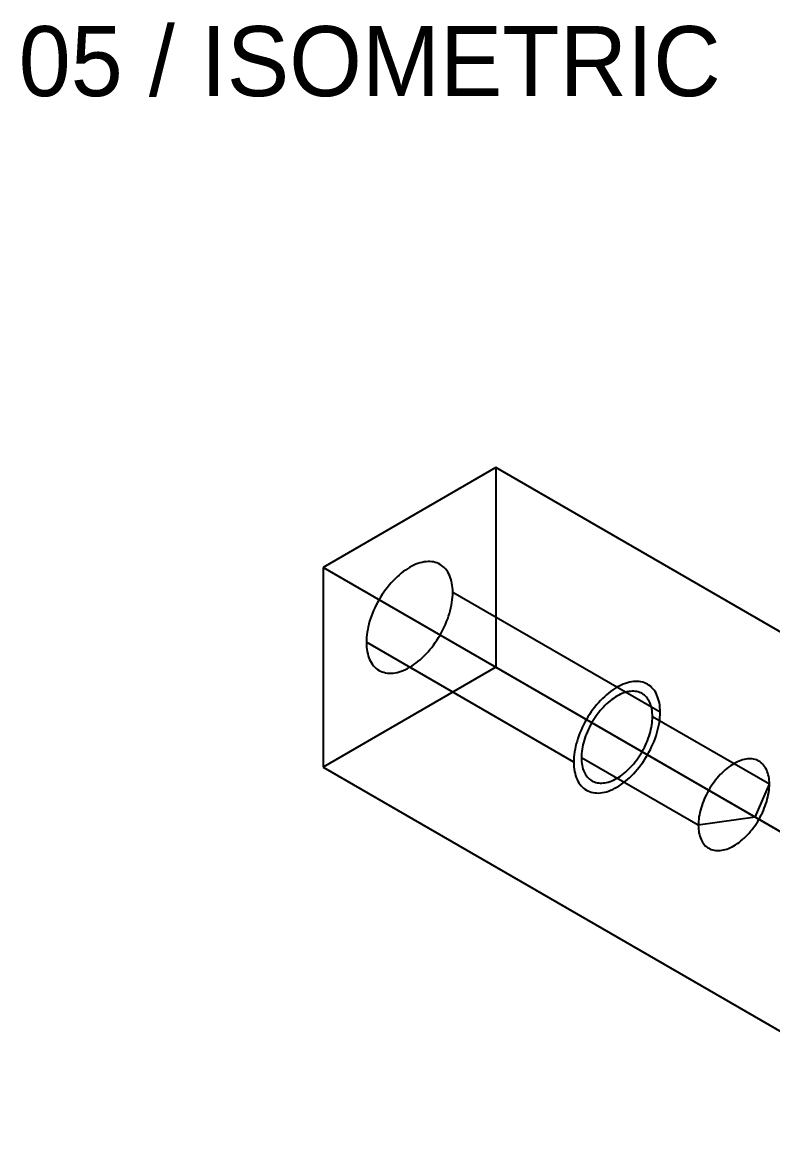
# Model space of a CAD drawing. Header units: inches. Extents: x 0.5 to 33.5, y 0.5 to 21.5.
# Drawn here: x 27.263 to 29.943, y 10.615 to 14.611 of the extents above; entities that cross this region are included whole.
import ezdxf

# ---------------------------------------------------------------- set-up
doc = ezdxf.new("R2010")
doc.units = ezdxf.units.IN
doc.header["$MEASUREMENT"] = 0

msp = doc.modelspace()

# ---------------------------------------------------------------- linework, layer by layer
at = {"layer": 'OUTLINE'}
for p, q in [((28.9551, 13.0214), (28.3377, 12.6649)), ((28.9551, 13.0214), (28.9551, 12.3085)), ((30.6529, 12.0411), (28.9551, 13.0214)), ((28.3377, 12.6649), (28.3377, 11.952)), ((30.0355, 11.6847), (28.3377, 12.6649)), ((28.6464, 12.6649), (28.6389, 12.6603)), ((28.654, 12.6691), (28.6464, 12.6649)), ((28.6616, 12.6728), (28.654, 12.6691)), ((28.6691, 12.6761), (28.6616, 12.6728)), ((28.6765, 12.6789), (28.6691, 12.6761)), ((28.6839, 12.6812), (28.6765, 12.6789)), ((28.6912, 12.6831), (28.6839, 12.6812)), ((28.6984, 12.6845), (28.6912, 12.6831)), ((28.7055, 12.6854), (28.6984, 12.6845)), ((28.7124, 12.6859), (28.7055, 12.6854)), ((28.7192, 12.6859), (28.7124, 12.6859)), ((28.7258, 12.6854), (28.7192, 12.6859)), ((28.7322, 12.6844), (28.7258, 12.6854)), ((28.7384, 12.6829), (28.7322, 12.6844)), ((28.7443, 12.681), (28.7384, 12.6829)), ((28.7501, 12.6786), (28.7443, 12.681)), ((28.7556, 12.6757), (28.7501, 12.6786)), ((28.7608, 12.6724), (28.7556, 12.6757)), ((28.7657, 12.6686), (28.7608, 12.6724)), ((28.7704, 12.6644), (28.7657, 12.6686)), ((28.6016, 12.6314), (28.5944, 12.6245)), ((28.6089, 12.6379), (28.6016, 12.6314)), ((28.6163, 12.6441), (28.6089, 12.6379)), ((28.6238, 12.6499), (28.6163, 12.6441)), ((28.6313, 12.6553), (28.6238, 12.6499)), ((28.6389, 12.6603), (28.6313, 12.6553)), ((28.7748, 12.6598), (28.7704, 12.6644)), ((28.7788, 12.6547), (28.7748, 12.6598)), ((28.7826, 12.6493), (28.7788, 12.6547)), ((28.786, 12.6434), (28.7826, 12.6493)), ((28.789, 12.6372), (28.786, 12.6434)), ((28.7918, 12.6306), (28.789, 12.6372)), ((28.7941, 12.6237), (28.7918, 12.6306)), ((28.5607, 12.5854), (28.5545, 12.5768)), ((28.5671, 12.5937), (28.5607, 12.5854)), ((28.5737, 12.6019), (28.5671, 12.5937)), ((28.5804, 12.6097), (28.5737, 12.6019)), ((28.5874, 12.6172), (28.5804, 12.6097)), ((28.5944, 12.6245), (28.5874, 12.6172)), ((28.7962, 12.6164), (28.7941, 12.6237)), ((28.7978, 12.6089), (28.7962, 12.6164)), ((28.7991, 12.601), (28.7978, 12.6089)), ((28.8, 12.5928), (28.7991, 12.601)), ((28.8006, 12.5844), (28.8, 12.5928)), ((28.5373, 12.5497), (28.5321, 12.5403)), ((28.5428, 12.5589), (28.5373, 12.5497)), ((28.5485, 12.5679), (28.5428, 12.5589)), ((28.5545, 12.5768), (28.5485, 12.5679)), ((28.7978, 12.5393), (28.7991, 12.5487)), ((28.7991, 12.5487), (28.8, 12.5579)), ((28.8, 12.5579), (28.8006, 12.5669)), ((28.8008, 12.5758), (28.8006, 12.5844)), ((28.8006, 12.5669), (28.8008, 12.5758)), ((29.5416, 12.1481), (28.8008, 12.5758)), ((28.5181, 12.5116), (28.5141, 12.5019)), ((28.5225, 12.5213), (28.5181, 12.5116)), ((28.5271, 12.5309), (28.5225, 12.5213)), ((28.5321, 12.5403), (28.5271, 12.5309)), ((28.789, 12.5008), (28.7918, 12.5105)), ((28.7918, 12.5105), (28.7941, 12.5202)), ((28.7941, 12.5202), (28.7962, 12.5298)), ((28.7962, 12.5298), (28.7978, 12.5393)), ((28.5038, 12.4726), (28.5011, 12.4628)), ((28.5069, 12.4823), (28.5038, 12.4726)), ((28.5103, 12.4921), (28.5069, 12.4823)), ((28.5141, 12.5019), (28.5103, 12.4921)), ((28.7748, 12.4618), (28.7788, 12.4715)), ((28.7788, 12.4715), (28.7826, 12.4813)), ((28.7826, 12.4813), (28.786, 12.491)), ((28.786, 12.491), (28.789, 12.5008)), ((28.4951, 12.4341), (28.4938, 12.4247)), ((28.4967, 12.4435), (28.4951, 12.4341)), ((28.4987, 12.4531), (28.4967, 12.4435)), ((28.5011, 12.4628), (28.4987, 12.4531)), ((28.7556, 12.4237), (28.7608, 12.433)), ((28.7608, 12.433), (28.7657, 12.4425)), ((28.7657, 12.4425), (28.7704, 12.4521)), ((28.7704, 12.4521), (28.7748, 12.4618)), ((28.4923, 12.4064), (28.4921, 12.3976)), ((29.2329, 11.9698), (28.4921, 12.3976)), ((28.4921, 12.3976), (28.4923, 12.3889)), ((28.4928, 12.4155), (28.4923, 12.4064)), ((28.4923, 12.3889), (28.4928, 12.3805)), ((28.4938, 12.4247), (28.4928, 12.4155)), ((28.7258, 12.3796), (28.7322, 12.388)), ((28.7322, 12.388), (28.7384, 12.3966)), ((28.7384, 12.3966), (28.7443, 12.4054)), ((28.7443, 12.4054), (28.7501, 12.4145)), ((28.7501, 12.4145), (28.7556, 12.4237)), ((28.4928, 12.3805), (28.4938, 12.3724)), ((28.4938, 12.3724), (28.4951, 12.3645)), ((28.4951, 12.3645), (28.4967, 12.3569)), ((28.4967, 12.3569), (28.4987, 12.3497)), ((28.4987, 12.3497), (28.5011, 12.3427)), ((28.6912, 12.342), (28.6984, 12.3489)), ((28.6984, 12.3489), (28.7055, 12.3561)), ((28.7055, 12.3561), (28.7124, 12.3637)), ((28.7124, 12.3637), (28.7192, 12.3715)), ((28.7192, 12.3715), (28.7258, 12.3796)), ((28.9551, 12.3085), (28.3377, 11.952)), ((28.5011, 12.3427), (28.5038, 12.3362)), ((28.5038, 12.3362), (28.5069, 12.3299)), ((28.5069, 12.3299), (28.5103, 12.3241)), ((28.5103, 12.3241), (28.5141, 12.3186)), ((28.5141, 12.3186), (28.5181, 12.3136)), ((28.5181, 12.3136), (28.5225, 12.3089)), ((28.5225, 12.3089), (28.5271, 12.3047)), ((28.6389, 12.3043), (28.6464, 12.3085)), ((28.6464, 12.3085), (28.654, 12.313)), ((28.654, 12.313), (28.6616, 12.3181)), ((28.6616, 12.3181), (28.6691, 12.3235)), ((28.6691, 12.3235), (28.6765, 12.3293)), ((28.6765, 12.3293), (28.6839, 12.3355)), ((28.6839, 12.3355), (28.6912, 12.342)), ((28.9551, 12.3085), (31.2703, 10.9718)), ((28.5271, 12.3047), (28.5321, 12.301)), ((28.5321, 12.301), (28.5373, 12.2976)), ((28.5373, 12.2976), (28.5428, 12.2948)), ((28.5428, 12.2948), (28.5485, 12.2924)), ((28.5485, 12.2924), (28.5545, 12.2905)), ((28.5545, 12.2905), (28.5607, 12.289)), ((28.5607, 12.289), (28.5671, 12.288)), ((28.5671, 12.288), (28.5737, 12.2875)), ((28.5737, 12.2875), (28.5804, 12.2875)), ((28.5804, 12.2875), (28.5874, 12.2879)), ((28.5874, 12.2879), (28.5944, 12.2889)), ((28.5944, 12.2889), (28.6016, 12.2903)), ((28.6016, 12.2903), (28.6089, 12.2921)), ((28.6089, 12.2921), (28.6163, 12.2945)), ((28.6163, 12.2945), (28.6238, 12.2973)), ((28.6238, 12.2973), (28.6313, 12.3006)), ((28.6313, 12.3006), (28.6389, 12.3043)), ((29.3722, 12.2276), (29.3646, 12.2222)), ((29.3797, 12.2326), (29.3722, 12.2276)), ((29.3873, 12.2372), (29.3797, 12.2326)), ((29.3949, 12.2413), (29.3873, 12.2372)), ((29.4024, 12.245), (29.3949, 12.2413)), ((29.4099, 12.2483), (29.4024, 12.245)), ((29.4174, 12.2511), (29.4099, 12.2483)), ((29.4248, 12.2535), (29.4174, 12.2511)), ((29.4321, 12.2554), (29.4248, 12.2535)), ((29.4393, 12.2568), (29.4321, 12.2554)), ((29.4463, 12.2577), (29.4393, 12.2568)), ((29.4533, 12.2582), (29.4463, 12.2577)), ((29.46, 12.2581), (29.4533, 12.2582)), ((29.4666, 12.2576), (29.46, 12.2581)), ((29.473, 12.2566), (29.4666, 12.2576)), ((29.4792, 12.2552), (29.473, 12.2566)), ((29.4852, 12.2532), (29.4792, 12.2552)), ((29.4909, 12.2508), (29.4852, 12.2532)), ((29.4964, 12.248), (29.4909, 12.2508)), ((29.5016, 12.2447), (29.4964, 12.248)), ((29.5066, 12.2409), (29.5016, 12.2447)), ((29.5113, 12.2367), (29.5066, 12.2409)), ((29.5156, 12.2321), (29.5113, 12.2367)), ((29.5197, 12.227), (29.5156, 12.2321)), ((29.5234, 12.2216), (29.5197, 12.227)), ((29.3282, 12.1895), (29.3213, 12.182)), ((29.3353, 12.1967), (29.3282, 12.1895)), ((29.3425, 12.2036), (29.3353, 12.1967)), ((29.3498, 12.2102), (29.3425, 12.2036)), ((29.3572, 12.2164), (29.3498, 12.2102)), ((29.3625, 12.1884), (29.3564, 12.1833)), ((29.3646, 12.2222), (29.3572, 12.2164)), ((29.3687, 12.1932), (29.3625, 12.1884)), ((29.3748, 12.1976), (29.3687, 12.1932)), ((29.3811, 12.2017), (29.3748, 12.1976)), ((29.3873, 12.2055), (29.3811, 12.2017)), ((29.3935, 12.2089), (29.3873, 12.2055)), ((29.3997, 12.212), (29.3935, 12.2089)), ((29.4059, 12.2147), (29.3997, 12.212)), ((29.412, 12.217), (29.4059, 12.2147)), ((29.4181, 12.2189), (29.412, 12.217)), ((29.4241, 12.2205), (29.4181, 12.2189)), ((29.43, 12.2216), (29.4241, 12.2205)), ((29.4359, 12.2224), (29.43, 12.2216)), ((29.4416, 12.2228), (29.4359, 12.2224)), ((29.4471, 12.2228), (29.4416, 12.2228)), ((29.4525, 12.2223), (29.4471, 12.2228)), ((29.4578, 12.2215), (29.4525, 12.2223)), ((29.4629, 12.2203), (29.4578, 12.2215)), ((29.4678, 12.2187), (29.4629, 12.2203)), ((29.4725, 12.2168), (29.4678, 12.2187)), ((29.477, 12.2144), (29.4725, 12.2168)), ((29.4813, 12.2117), (29.477, 12.2144)), ((29.4854, 12.2086), (29.4813, 12.2117)), ((29.4892, 12.2051), (29.4854, 12.2086)), ((29.4928, 12.2013), (29.4892, 12.2051)), ((29.4962, 12.1972), (29.4928, 12.2013)), ((29.4992, 12.1927), (29.4962, 12.1972)), ((29.502, 12.1879), (29.4992, 12.1927)), ((29.5046, 12.1827), (29.502, 12.1879)), ((29.5268, 12.2157), (29.5234, 12.2216)), ((29.5299, 12.2095), (29.5268, 12.2157)), ((29.5326, 12.2029), (29.5299, 12.2095)), ((29.535, 12.196), (29.5326, 12.2029)), ((29.537, 12.1887), (29.535, 12.196)), ((29.5387, 12.1811), (29.537, 12.1887)), ((29.2953, 12.149), (29.2894, 12.1402)), ((29.3015, 12.1576), (29.2953, 12.149)), ((29.3079, 12.166), (29.3015, 12.1576)), ((29.3145, 12.1741), (29.3079, 12.166)), ((29.3213, 12.182), (29.3145, 12.1741)), ((29.322, 12.147), (29.3168, 12.1401)), ((29.3274, 12.1537), (29.322, 12.147)), ((29.333, 12.1601), (29.3274, 12.1537)), ((29.3387, 12.1663), (29.333, 12.1601)), ((29.3445, 12.1723), (29.3387, 12.1663)), ((29.3504, 12.1779), (29.3445, 12.1723)), ((29.3564, 12.1833), (29.3504, 12.1779)), ((29.5068, 12.1773), (29.5046, 12.1827)), ((29.5087, 12.1716), (29.5068, 12.1773)), ((29.5104, 12.1656), (29.5087, 12.1716)), ((29.5118, 12.1594), (29.5104, 12.1656)), ((29.5128, 12.1529), (29.5118, 12.1594)), ((29.5136, 12.1462), (29.5128, 12.1529)), ((29.5141, 12.1393), (29.5136, 12.1462)), ((29.54, 12.1732), (29.5387, 12.1811)), ((29.5409, 12.1651), (29.54, 12.1732)), ((29.5414, 12.1567), (29.5409, 12.1651)), ((29.5416, 12.1481), (29.5414, 12.1567)), ((29.5414, 12.1392), (29.5416, 12.1481)), ((29.2729, 12.1126), (29.268, 12.1031)), ((29.2781, 12.122), (29.2729, 12.1126)), ((29.2836, 12.1312), (29.2781, 12.122)), ((29.2894, 12.1402), (29.2836, 12.1312)), ((29.2975, 12.1108), (29.2932, 12.1031)), ((29.302, 12.1183), (29.2975, 12.1108)), ((29.3068, 12.1258), (29.302, 12.1183)), ((29.3117, 12.133), (29.3068, 12.1258)), ((29.3168, 12.1401), (29.3117, 12.133)), ((29.5118, 12.1022), (29.5128, 12.1099)), ((29.5128, 12.1099), (29.5136, 12.1175)), ((29.5136, 12.1175), (29.5141, 12.125)), ((29.5142, 12.1322), (29.5141, 12.1393)), ((29.5141, 12.125), (29.5142, 12.1322)), ((29.9318, 11.8911), (29.5142, 12.1322)), ((29.537, 12.1021), (29.5387, 12.1116)), ((29.5387, 12.1116), (29.54, 12.1209)), ((29.54, 12.1209), (29.5409, 12.1302)), ((29.5409, 12.1302), (29.5414, 12.1392)), ((29.2549, 12.0741), (29.2512, 12.0644)), ((29.259, 12.0839), (29.2549, 12.0741)), ((29.2633, 12.0935), (29.259, 12.0839)), ((29.268, 12.1031), (29.2633, 12.0935)), ((29.2784, 12.0714), (29.2753, 12.0634)), ((29.2817, 12.0794), (29.2784, 12.0714)), ((29.2853, 12.0874), (29.2817, 12.0794)), ((29.2892, 12.0953), (29.2853, 12.0874)), ((29.2932, 12.1031), (29.2892, 12.0953)), ((29.502, 12.0625), (29.5046, 12.0706)), ((29.5046, 12.0706), (29.5068, 12.0786)), ((29.5068, 12.0786), (29.5087, 12.0865)), ((29.5087, 12.0865), (29.5104, 12.0944)), ((29.5104, 12.0944), (29.5118, 12.1022)), ((29.5268, 12.0633), (29.5299, 12.0731)), ((29.5299, 12.0731), (29.5326, 12.0828)), ((29.5326, 12.0828), (29.535, 12.0925)), ((29.535, 12.0925), (29.537, 12.1021)), ((29.242, 12.0351), (29.2396, 12.0254)), ((29.2447, 12.0448), (29.242, 12.0351)), ((29.2478, 12.0546), (29.2447, 12.0448)), ((29.2512, 12.0644), (29.2478, 12.0546)), ((29.2658, 12.0314), (29.2642, 12.0235)), ((29.2678, 12.0393), (29.2658, 12.0314)), ((29.27, 12.0473), (29.2678, 12.0393)), ((29.2725, 12.0554), (29.27, 12.0473)), ((29.2753, 12.0634), (29.2725, 12.0554)), ((29.4854, 12.0226), (29.4892, 12.0305)), ((29.4892, 12.0305), (29.4928, 12.0384)), ((29.4928, 12.0384), (29.4962, 12.0465)), ((29.4962, 12.0465), (29.4992, 12.0545)), ((29.4992, 12.0545), (29.502, 12.0625)), ((29.5113, 12.0244), (29.5156, 12.034)), ((29.5156, 12.034), (29.5197, 12.0438)), ((29.5197, 12.0438), (29.5234, 12.0535)), ((29.5234, 12.0535), (29.5268, 12.0633)), ((29.2337, 11.9877), (29.2331, 11.9787)), ((29.2346, 11.9969), (29.2337, 11.9877)), ((29.2359, 12.0063), (29.2346, 11.9969)), ((29.2376, 12.0158), (29.2359, 12.0063)), ((29.2396, 12.0254), (29.2376, 12.0158)), ((29.2605, 11.9929), (29.2604, 11.9857)), ((29.2604, 11.9857), (29.2605, 11.9786)), ((29.678, 11.7445), (29.2604, 11.9857)), ((29.261, 12.0004), (29.2605, 11.9929)), ((29.2617, 12.008), (29.261, 12.0004)), ((29.2628, 12.0157), (29.2617, 12.008)), ((29.2642, 12.0235), (29.2628, 12.0157)), ((29.4629, 11.9849), (29.4678, 11.9921)), ((29.4678, 11.9921), (29.4725, 11.9996)), ((29.4725, 11.9996), (29.477, 12.0071)), ((29.477, 12.0071), (29.4813, 12.0148)), ((29.4813, 12.0148), (29.4854, 12.0226)), ((29.4852, 11.9777), (29.4909, 11.9867)), ((29.4909, 11.9867), (29.4964, 11.9959)), ((29.4964, 11.9959), (29.5016, 12.0053)), ((29.5016, 12.0053), (29.5066, 12.0148)), ((29.5066, 12.0148), (29.5113, 12.0244)), ((28.3377, 11.952), (30.6529, 10.6153)), ((29.2331, 11.9787), (29.2329, 11.9698)), ((29.2329, 11.9698), (29.2331, 11.9612)), ((29.2331, 11.9612), (29.2337, 11.9528)), ((29.2337, 11.9528), (29.2346, 11.9446)), ((29.2605, 11.9786), (29.261, 11.9716)), ((29.261, 11.9716), (29.2617, 11.9649)), ((29.2617, 11.9649), (29.2628, 11.9585)), ((29.2628, 11.9585), (29.2642, 11.9522)), ((29.2642, 11.9522), (29.2658, 11.9463)), ((29.2658, 11.9463), (29.2678, 11.9406)), ((29.43, 11.9456), (29.4359, 11.9516)), ((29.4359, 11.9516), (29.4416, 11.9578)), ((29.4416, 11.9578), (29.4471, 11.9642)), ((29.4471, 11.9642), (29.4525, 11.9709)), ((29.4525, 11.9709), (29.4578, 11.9778)), ((29.4578, 11.9778), (29.4629, 11.9849)), ((29.46, 11.9438), (29.4666, 11.9519)), ((29.4666, 11.9519), (29.473, 11.9603)), ((29.473, 11.9603), (29.4792, 11.9689)), ((29.4792, 11.9689), (29.4852, 11.9777)), ((29.7802, 11.9473), (29.7741, 11.9422)), ((29.7863, 11.9521), (29.7802, 11.9473)), ((29.7925, 11.9565), (29.7863, 11.9521)), ((29.7987, 11.9606), (29.7925, 11.9565)), ((29.8049, 11.9644), (29.7987, 11.9606)), ((29.8111, 11.9678), (29.8049, 11.9644)), ((29.8174, 11.9709), (29.8111, 11.9678)), ((29.8235, 11.9736), (29.8174, 11.9709)), ((29.8297, 11.9759), (29.8235, 11.9736)), ((29.8358, 11.9778), (29.8297, 11.9759)), ((29.8418, 11.9794), (29.8358, 11.9778)), ((29.8477, 11.9805), (29.8418, 11.9794)), ((29.8535, 11.9813), (29.8477, 11.9805)), ((29.8592, 11.9817), (29.8535, 11.9813)), ((29.8647, 11.9816), (29.8592, 11.9817)), ((29.8702, 11.9812), (29.8647, 11.9816)), ((29.8754, 11.9804), (29.8702, 11.9812)), ((29.8805, 11.9792), (29.8754, 11.9804)), ((29.8854, 11.9776), (29.8805, 11.9792)), ((29.8902, 11.9756), (29.8854, 11.9776)), ((29.8947, 11.9733), (29.8902, 11.9756)), ((29.899, 11.9706), (29.8947, 11.9733)), ((29.903, 11.9675), (29.899, 11.9706)), ((29.9069, 11.964), (29.903, 11.9675)), ((29.9105, 11.9602), (29.9069, 11.964)), ((29.9138, 11.956), (29.9105, 11.9602)), ((29.9169, 11.9515), (29.9138, 11.956)), ((29.9197, 11.9467), (29.9169, 11.9515)), ((29.9222, 11.9416), (29.9197, 11.9467)), ((29.2346, 11.9446), (29.2359, 11.9368)), ((29.2359, 11.9368), (29.2376, 11.9292)), ((29.2376, 11.9292), (29.2396, 11.9219)), ((29.2396, 11.9219), (29.242, 11.915)), ((29.242, 11.915), (29.2447, 11.9084)), ((29.2447, 11.9084), (29.2478, 11.9022)), ((29.2678, 11.9406), (29.27, 11.9351)), ((29.27, 11.9351), (29.2725, 11.93)), ((29.2725, 11.93), (29.2753, 11.9252)), ((29.2753, 11.9252), (29.2784, 11.9207)), ((29.2784, 11.9207), (29.2817, 11.9166)), ((29.2817, 11.9166), (29.2853, 11.9128)), ((29.2853, 11.9128), (29.2892, 11.9093)), ((29.2892, 11.9093), (29.2932, 11.9062)), ((29.2932, 11.9062), (29.2975, 11.9035)), ((29.3687, 11.9032), (29.3748, 11.9059)), ((29.3748, 11.9059), (29.3811, 11.909)), ((29.3811, 11.909), (29.3873, 11.9124)), ((29.3873, 11.9124), (29.3935, 11.9161)), ((29.3935, 11.9161), (29.3997, 11.9203)), ((29.3997, 11.9203), (29.4059, 11.9247)), ((29.4059, 11.9247), (29.412, 11.9295)), ((29.412, 11.9295), (29.4181, 11.9346)), ((29.4174, 11.9015), (29.4248, 11.9077)), ((29.4181, 11.9346), (29.4241, 11.94)), ((29.4241, 11.94), (29.43, 11.9456)), ((29.4248, 11.9077), (29.4321, 11.9143)), ((29.4321, 11.9143), (29.4393, 11.9212)), ((29.4393, 11.9212), (29.4463, 11.9284)), ((29.4463, 11.9284), (29.4533, 11.9359)), ((29.4533, 11.9359), (29.46, 11.9438)), ((29.7397, 11.9059), (29.7344, 11.899)), ((29.7451, 11.9125), (29.7397, 11.9059)), ((29.7506, 11.919), (29.7451, 11.9125)), ((29.7563, 11.9252), (29.7506, 11.919)), ((29.7622, 11.9311), (29.7563, 11.9252)), ((29.7681, 11.9368), (29.7622, 11.9311)), ((29.7741, 11.9422), (29.7681, 11.9368)), ((29.9244, 11.9362), (29.9222, 11.9416)), ((29.9264, 11.9305), (29.9244, 11.9362)), ((29.928, 11.9245), (29.9264, 11.9305)), ((29.9294, 11.9183), (29.928, 11.9245)), ((29.9305, 11.9118), (29.9294, 11.9183)), ((29.9312, 11.9051), (29.9305, 11.9118)), ((29.2478, 11.9022), (29.2512, 11.8963)), ((29.2512, 11.8963), (29.2549, 11.8909)), ((29.2549, 11.8909), (29.259, 11.8858)), ((29.259, 11.8858), (29.2633, 11.8812)), ((29.2633, 11.8812), (29.268, 11.877)), ((29.268, 11.877), (29.2729, 11.8732)), ((29.2729, 11.8732), (29.2781, 11.8699)), ((29.2781, 11.8699), (29.2836, 11.867)), ((29.2836, 11.867), (29.2894, 11.8646)), ((29.2975, 11.9035), (29.302, 11.9011)), ((29.302, 11.9011), (29.3068, 11.8992)), ((29.3068, 11.8992), (29.3117, 11.8976)), ((29.3117, 11.8976), (29.3168, 11.8964)), ((29.3168, 11.8964), (29.322, 11.8955)), ((29.322, 11.8955), (29.3274, 11.8951)), ((29.3274, 11.8951), (29.333, 11.8951)), ((29.333, 11.8951), (29.3387, 11.8955)), ((29.3387, 11.8955), (29.3445, 11.8963)), ((29.3445, 11.8963), (29.3504, 11.8974)), ((29.3498, 11.8644), (29.3572, 11.8668)), ((29.3504, 11.8974), (29.3564, 11.899)), ((29.3564, 11.899), (29.3625, 11.9009)), ((29.3572, 11.8668), (29.3646, 11.8696)), ((29.3625, 11.9009), (29.3687, 11.9032)), ((29.3646, 11.8696), (29.3722, 11.8728)), ((29.3722, 11.8728), (29.3797, 11.8766)), ((29.3797, 11.8766), (29.3873, 11.8807)), ((29.3873, 11.8807), (29.3949, 11.8853)), ((29.3949, 11.8853), (29.4024, 11.8903)), ((29.4024, 11.8903), (29.4099, 11.8957)), ((29.4099, 11.8957), (29.4174, 11.9015)), ((29.7152, 11.8696), (29.7109, 11.8619)), ((29.7197, 11.8772), (29.7152, 11.8696)), ((29.7244, 11.8846), (29.7197, 11.8772)), ((29.7293, 11.8919), (29.7244, 11.8846)), ((29.7344, 11.899), (29.7293, 11.8919)), ((29.8812, 11.7738), (29.9318, 11.8911)), ((29.9294, 11.8611), (29.9305, 11.8688)), ((29.9305, 11.8688), (29.9312, 11.8764)), ((29.9317, 11.8982), (29.9312, 11.9051)), ((29.9312, 11.8764), (29.9317, 11.8838)), ((29.9318, 11.8911), (29.9317, 11.8982)), ((29.9317, 11.8838), (29.9318, 11.8911)), ((29.2894, 11.8646), (29.2953, 11.8627)), ((29.2953, 11.8627), (29.3015, 11.8612)), ((29.3015, 11.8612), (29.3079, 11.8603)), ((29.3079, 11.8603), (29.3145, 11.8598)), ((29.3145, 11.8598), (29.3213, 11.8597)), ((29.3213, 11.8597), (29.3282, 11.8602)), ((29.3282, 11.8602), (29.3353, 11.8611)), ((29.3353, 11.8611), (29.3425, 11.8625)), ((29.3425, 11.8625), (29.3498, 11.8644)), ((29.696, 11.8303), (29.693, 11.8223)), ((29.6994, 11.8383), (29.696, 11.8303)), ((29.703, 11.8463), (29.6994, 11.8383)), ((29.7068, 11.8542), (29.703, 11.8463)), ((29.7109, 11.8619), (29.7068, 11.8542)), ((29.9197, 11.8214), (29.9222, 11.8294)), ((29.9222, 11.8294), (29.9244, 11.8374)), ((29.9244, 11.8374), (29.9264, 11.8454)), ((29.9264, 11.8454), (29.928, 11.8533)), ((29.928, 11.8533), (29.9294, 11.8611)), ((29.6834, 11.7902), (29.6818, 11.7823)), ((29.6854, 11.7982), (29.6834, 11.7902)), ((29.6876, 11.8062), (29.6854, 11.7982)), ((29.6902, 11.8142), (29.6876, 11.8062)), ((29.693, 11.8223), (29.6902, 11.8142)), ((29.903, 11.7815), (29.9069, 11.7894)), ((29.9069, 11.7894), (29.9105, 11.7973)), ((29.9105, 11.7973), (29.9138, 11.8053)), ((29.9138, 11.8053), (29.9169, 11.8134)), ((29.9169, 11.8134), (29.9197, 11.8214)), ((29.8812, 11.7738), (29.678, 11.7445)), ((29.6781, 11.7518), (29.678, 11.7445)), ((29.6786, 11.7593), (29.6781, 11.7518)), ((29.6794, 11.7668), (29.6786, 11.7593)), ((29.6804, 11.7745), (29.6794, 11.7668)), ((29.6818, 11.7823), (29.6804, 11.7745)), ((29.8805, 11.7437), (29.8854, 11.751)), ((29.8854, 11.751), (29.8902, 11.7584)), ((29.8902, 11.7584), (29.8947, 11.766)), ((29.8947, 11.766), (29.899, 11.7737)), ((29.899, 11.7737), (29.903, 11.7815)), ((29.678, 11.7445), (29.6781, 11.7374)), ((29.6781, 11.7374), (29.6786, 11.7305)), ((29.6786, 11.7305), (29.6794, 11.7238)), ((29.6794, 11.7238), (29.6804, 11.7173)), ((29.6804, 11.7173), (29.6818, 11.7111)), ((29.6818, 11.7111), (29.6834, 11.7051)), ((29.8477, 11.7045), (29.8535, 11.7104)), ((29.8535, 11.7104), (29.8592, 11.7167)), ((29.8592, 11.7167), (29.8647, 11.7231)), ((29.8647, 11.7231), (29.8702, 11.7298)), ((29.8702, 11.7298), (29.8754, 11.7367)), ((29.8754, 11.7367), (29.8805, 11.7437)), ((29.6834, 11.7051), (29.6854, 11.6994)), ((29.6854, 11.6994), (29.6876, 11.694)), ((29.6876, 11.694), (29.6902, 11.6889)), ((29.6902, 11.6889), (29.693, 11.6841)), ((29.693, 11.6841), (29.696, 11.6796)), ((29.696, 11.6796), (29.6994, 11.6755)), ((29.6994, 11.6755), (29.703, 11.6716)), ((29.703, 11.6716), (29.7068, 11.6682)), ((29.7068, 11.6682), (29.7109, 11.6651)), ((29.7925, 11.6648), (29.7987, 11.6678)), ((29.7987, 11.6678), (29.8049, 11.6712)), ((29.8049, 11.6712), (29.8111, 11.675)), ((29.8111, 11.675), (29.8174, 11.6791)), ((29.8174, 11.6791), (29.8235, 11.6836)), ((29.8235, 11.6836), (29.8297, 11.6884)), ((29.8297, 11.6884), (29.8358, 11.6934)), ((29.8358, 11.6934), (29.8418, 11.6988)), ((29.8418, 11.6988), (29.8477, 11.7045)), ((29.7109, 11.6651), (29.7152, 11.6624)), ((29.7152, 11.6624), (29.7197, 11.66)), ((29.7197, 11.66), (29.7244, 11.658)), ((29.7244, 11.658), (29.7293, 11.6564)), ((29.7293, 11.6564), (29.7344, 11.6552)), ((29.7344, 11.6552), (29.7397, 11.6544)), ((29.7397, 11.6544), (29.7451, 11.654)), ((29.7451, 11.654), (29.7506, 11.654)), ((29.7506, 11.654), (29.7563, 11.6544)), ((29.7563, 11.6544), (29.7622, 11.6551)), ((29.7622, 11.6551), (29.7681, 11.6563)), ((29.7681, 11.6563), (29.7741, 11.6578)), ((29.7741, 11.6578), (29.7802, 11.6598)), ((29.7802, 11.6598), (29.7863, 11.6621)), ((29.7863, 11.6621), (29.7925, 11.6648))]:
    msp.add_line(p, q, dxfattribs=at)

# ---------------------------------------------------------------- texts
at = {"layer": 'ANNOTATION'}
msp.add_text('05 / ISOMETRIC', height=0.25, dxfattribs=at).set_placement((27.25, 14.3472))

doc.saveas('drawing.dxf')
